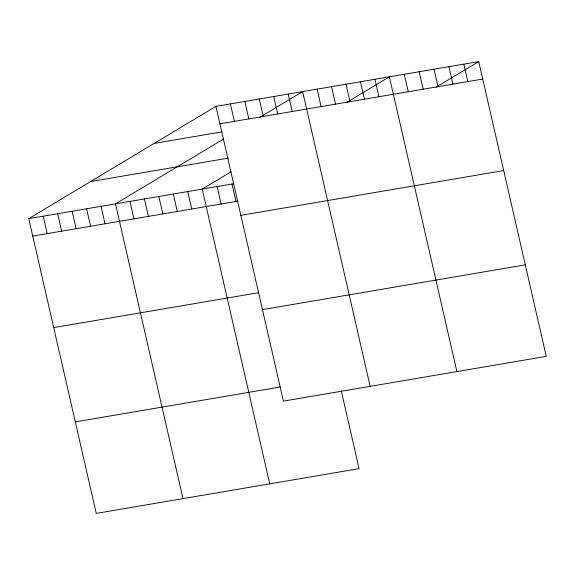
<?xml version="1.0" encoding="UTF-8"?>
<svg xmlns="http://www.w3.org/2000/svg" width="575" height="575" viewBox="0 0 575 575"><rect width="100%" height="100%" fill="white"/><g stroke="black" fill="none" stroke-linecap="round" stroke-linejoin="round"><path stroke-width="0.86" d="M341.234 390.677L359.088 468.632L96.262 513.403L28.75 218.637L215.912 106.368L478.738 61.597L546.25 356.363L283.418 401.134L215.912 106.368M223.524 139.049L115.482 203.859L182.994 498.633M259.411 117.523L302.644 91.59L370.156 386.364M231.042 171.796L202.22 189.089L269.732 483.855M346.143 102.753L389.376 76.82L456.888 371.587M436.188 87.12L478.738 61.597M219.909 123.819L482.734 79.048M154.143 143.412L222.173 131.826M90.512 181.585L228.268 158.118M28.75 218.637L233.759 183.713M32.746 236.088L237.755 201.171M240.868 215.338L503.693 170.567M53.705 327.606L258.714 292.682M262.459 309.623L525.291 264.852M75.303 421.892L280.312 386.968M463.845 64.134L467.842 81.585M448.953 66.671L452.949 84.123M434.06 69.208L438.057 86.66M419.161 71.746L423.164 89.197M404.268 74.283L408.264 91.734M374.922 79.278L378.918 96.737M360.467 81.743L364.464 99.195M346.006 84.202L350.01 101.66M331.552 86.667L335.548 104.118M317.098 89.125L321.094 106.583M288.19 94.056L292.186 111.507M273.729 96.514L277.732 113.972M259.275 98.979L263.271 116.43M244.821 101.437L248.817 118.896M230.367 103.903L234.363 121.361M232.005 184.014L236.002 201.466M217.113 186.552L221.109 204.003M187.759 191.547L191.763 209.005M173.305 194.012L177.301 211.463M158.851 196.47L162.847 213.929M144.397 198.936L148.393 216.394M129.943 201.401L133.939 218.852M101.028 206.324L105.024 223.776M86.573 208.783L90.57 226.241M72.119 211.248L76.116 228.699M57.658 213.706L61.662 231.164M43.204 216.171L47.2 233.63"/></g></svg>
